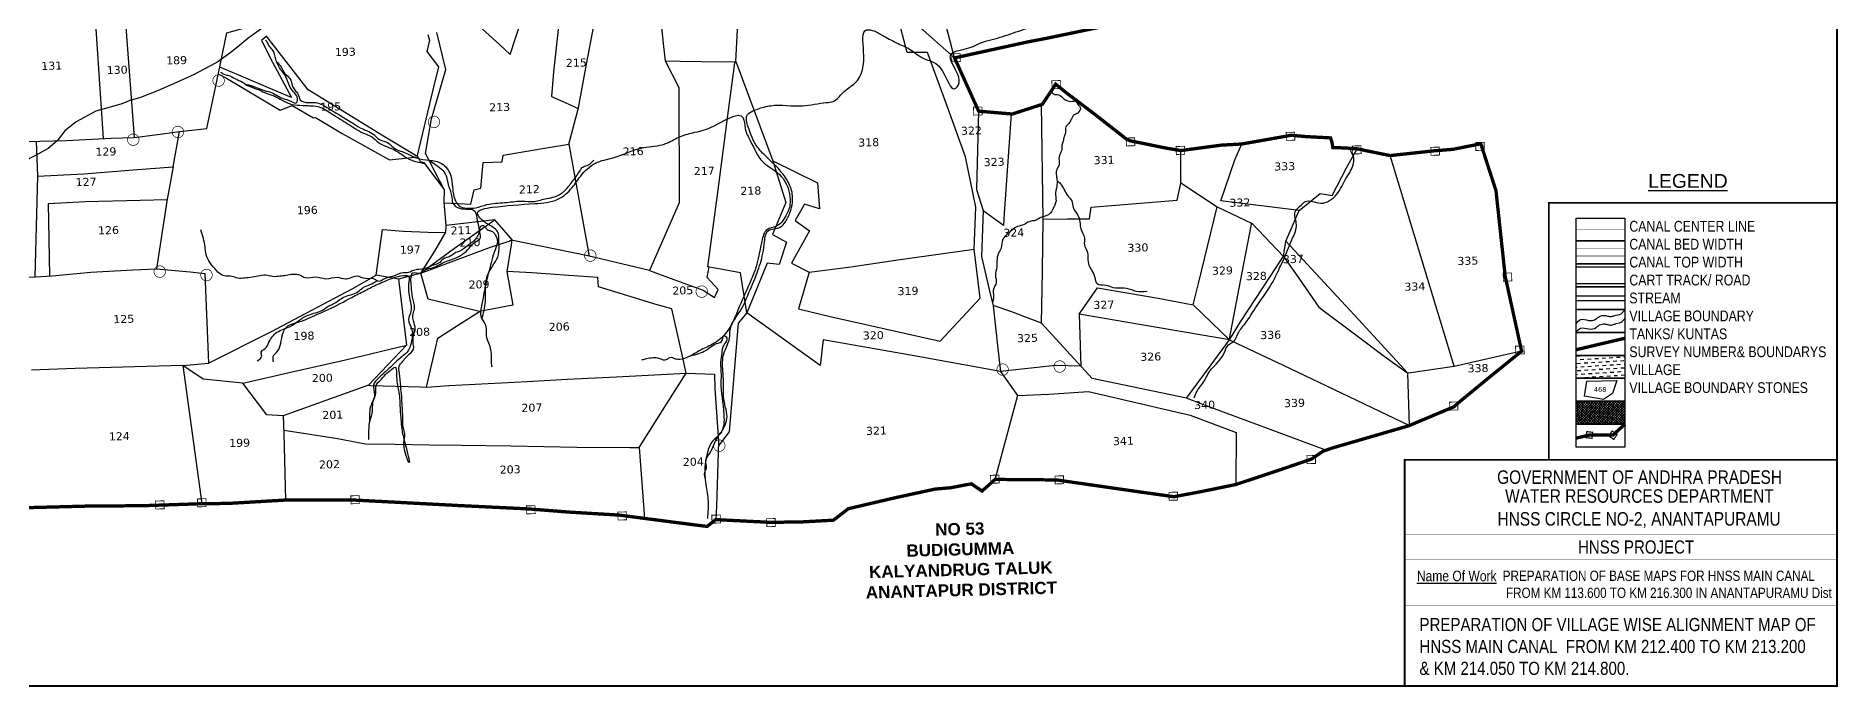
# Model space of a CAD drawing. Header units: inches. Extents: x 736579 to 743568, y 1629743 to 1634341.
# Drawn here: x 739225 to 743568, y 1629743 to 1631311 of the extents above; entities that cross this region are included whole.
import ezdxf
from ezdxf.enums import TextEntityAlignment as Align

# ---------------------------------------------------------------- set-up
doc = ezdxf.new("R2010")
doc.units = ezdxf.units.IN
doc.header["$MEASUREMENT"] = 0
doc.linetypes.add('ACAD_ISO02W100', pattern=[15, 12, -3])
doc.linetypes.add('HIDDEN2', pattern=[0.1875, 0.125, -0.0625])
for name, color, linetype in [('PLOT', 7, 'Continuous'), ('PLOT NO', 7, 'Continuous'), ('TANKS-STREAM', 4, 'Continuous'), ('VILLAGE BOUNDRY', 5, 'Continuous'), ('VILLAGE STONES', 240, 'Continuous')]:
    doc.layers.add(name, color=color, linetype=linetype)
doc.styles.add('A', font='arial.ttf')
doc.styles.add('ARIALN', font='ARIALN.TTF')
doc.styles.get("Standard").update_dxf_attribs({"font": 'verdana.ttf'})

msp = doc.modelspace()

# ---------------------------------------------------------------- hatches: boundary and pattern name
at = {"layer": 'PLOT'}
h = msp.add_hatch(dxfattribs=at)
h.set_pattern_fill('DASH', color=4, scale=70.062779, angle=3.5405, style=0)
h.set_pattern_definition([(3.5405362, (297043.107, 651934.43), (8.200293624, 9.28197001), [8.75784742, -8.75784742])])
h.paths.add_polyline_path([(742936.8, 1630541.8), (743054.4, 1630541.8), (743054.4, 1630486.6), (742936.8, 1630486.6)])
h = msp.add_hatch(dxfattribs=at)
h.set_pattern_fill('SACNCR', color=1, scale=47.058822, angle=1.5303, style=0)
h.set_pattern_definition([(46.53031993, (297043.1072, 651934.4304), (-3.201787516, 3.035164387), []), (46.53031993, (297046.2257, 651934.5137), (-3.201787516, 3.035164387), [0, -4.411764518])])
h.paths.add_polyline_path([(742936.8, 1630431.5), (743054.4, 1630431.5), (743054.4, 1630376.3), (742936.8, 1630376.3)])
at = {"layer": 'VILLAGE STONES'}
h = msp.add_hatch(color=256, dxfattribs=at)
edge = h.paths.add_edge_path(flags=16)
edge.add_arc((739664.7, 1631203.9), 13.2, -3.5324, 356.4676)
edge = h.paths.add_edge_path()
edge.add_arc((739664.7, 1631203.9), 14.8, -3.5324, 356.4676)
h = msp.add_hatch(color=256, dxfattribs=at)
edge = h.paths.add_edge_path(flags=16)
edge.add_arc((739566.7, 1631080.1), 13.2, -3.5324, 356.4676)
edge = h.paths.add_edge_path()
edge.add_arc((739566.7, 1631080.1), 14.8, -3.5324, 356.4676)
h = msp.add_hatch(color=256, dxfattribs=at)
edge = h.paths.add_edge_path(flags=16)
edge.add_arc((740183.8, 1631104.3), 13.2, -3.5324, 356.4676)
edge = h.paths.add_edge_path()
edge.add_arc((740183.8, 1631104.3), 14.8, -3.5324, 356.4676)
h = msp.add_hatch(color=256, dxfattribs=at)
edge = h.paths.add_edge_path(flags=16)
edge.add_arc((739459, 1631061.5), 13.2, -3.5324, 356.4676)
edge = h.paths.add_edge_path()
edge.add_arc((739459, 1631061.5), 14.8, -3.5324, 356.4676)
h = msp.add_hatch(color=256, dxfattribs=at)
edge = h.paths.add_edge_path(flags=16)
edge.add_arc((740560.5, 1630782.2), 13.2, -3.5324, 356.4676)
edge = h.paths.add_edge_path()
edge.add_arc((740560.5, 1630782.2), 14.8, -3.5324, 356.4676)
h = msp.add_hatch(color=256, dxfattribs=at)
edge = h.paths.add_edge_path(flags=16)
edge.add_arc((739522.9, 1630743.8), 13.2, -3.5324, 356.4676)
edge = h.paths.add_edge_path()
edge.add_arc((739522.9, 1630743.8), 14.8, -3.5324, 356.4676)
h = msp.add_hatch(color=256, dxfattribs=at)
edge = h.paths.add_edge_path(flags=16)
edge.add_arc((739635.6, 1630735.4), 13.2, -3.5324, 356.4676)
edge = h.paths.add_edge_path()
edge.add_arc((739635.6, 1630735.4), 14.8, -3.5324, 356.4676)
h = msp.add_hatch(color=256, dxfattribs=at)
edge = h.paths.add_edge_path(flags=16)
edge.add_arc((740829.3, 1630695.5), 13.2, -3.5324, 356.4676)
edge = h.paths.add_edge_path()
edge.add_arc((740829.3, 1630695.5), 14.8, -3.5324, 356.4676)
h = msp.add_hatch(color=256, dxfattribs=at)
edge = h.paths.add_edge_path(flags=16)
edge.add_arc((741554.4, 1630507.7), 13.2, -3.5324, 356.4676)
edge = h.paths.add_edge_path()
edge.add_arc((741554.4, 1630507.7), 14.8, -3.5324, 356.4676)
h = msp.add_hatch(color=256, dxfattribs=at)
edge = h.paths.add_edge_path(flags=16)
edge.add_arc((741692.1, 1630515), 13.2, -3.5324, 356.4676)
edge = h.paths.add_edge_path()
edge.add_arc((741692.1, 1630515), 14.8, -3.5324, 356.4676)
h = msp.add_hatch(color=256, dxfattribs=at)
edge = h.paths.add_edge_path(flags=16)
edge.add_arc((740871.5, 1630324.3), 13.2, -3.5324, 356.4676)
edge = h.paths.add_edge_path()
edge.add_arc((740871.5, 1630324.3), 14.8, -3.5324, 356.4676)

# ---------------------------------------------------------------- linework, layer by layer
at = {"layer": 'PLOT', "color": 5}
for points, const_width in [([(736581.7, 1629793.8), (736581.7, 1634230.2), (743565.5, 1634230.2), (743565.5, 1629793.8)], 4.65), ([(743054.4, 1630798.7), (742936.8, 1630798.7)], 1.15), ([(743054.4, 1630781.4), (742936.8, 1630781.4)], 1.15), ([(743565.5, 1629793.8), (743565.5, 1629745.5), (736581.7, 1629745.5), (736581.7, 1629793.8)], 4.65)]:
    msp.add_lwpolyline(points, dxfattribs=dict(at, const_width=const_width))
for points, const_width in [([(742870.9, 1630909.5), (743565.5, 1630909.5), (743565.5, 1630290.2), (742870.9, 1630290.2)], 4.43), ([(742523.5, 1630290.2), (743565.5, 1630290.2), (743565.5, 1629745.5), (742523.5, 1629745.5)], 4.65)]:
    msp.add_lwpolyline(points, close=True, dxfattribs=dict(at, const_width=const_width))
at = {"layer": 'PLOT'}
for points in [[(742936.8, 1630872.8), (743054.4, 1630872.8), (743054.4, 1630817.6), (742936.8, 1630817.6)], [(742936.8, 1630817.6), (743054.4, 1630817.6), (743054.4, 1630762.4), (742936.8, 1630762.4)], [(742936.8, 1630762.4), (743054.4, 1630762.4), (743054.4, 1630707.3), (742936.8, 1630707.3)], [(742936.8, 1630707.3), (743054.4, 1630707.3), (743054.4, 1630652.1), (742936.8, 1630652.1)], [(742936.8, 1630652.1), (743054.4, 1630652.1), (743054.4, 1630596.9), (742936.8, 1630596.9)], [(742936.8, 1630596.9), (743054.4, 1630596.9), (743054.4, 1630541.8), (742936.8, 1630541.8)], [(742936.8, 1630541.8), (743054.4, 1630541.8), (743054.4, 1630486.6), (742936.8, 1630486.6)], [(742936.8, 1630486.6), (743054.4, 1630486.6), (743054.4, 1630431.5), (742936.8, 1630431.5)], [(742936.8, 1630431.5), (743054.4, 1630431.5), (743054.4, 1630376.3), (742936.8, 1630376.3)], [(742936.8, 1630376.3), (743054.4, 1630376.3), (743054.4, 1630321.1), (742936.8, 1630321.1)]]:
    msp.add_lwpolyline(points, close=True, dxfattribs=at)
at = {"layer": 'PLOT', "color": 1, "linetype": 'HIDDEN2', "ltscale": 100, "const_width": 1.15}
msp.add_lwpolyline([(742936.8, 1630845.2), (743054.4, 1630845.2)], dxfattribs=at)
at = {"layer": 'PLOT', "color": 1, "const_width": 2.88}
for points in [[(743054.4, 1630755), (742936.8, 1630755)], [(743054.4, 1630714.7), (742936.8, 1630714.7)]]:
    msp.add_lwpolyline(points, dxfattribs=at)
at = {"layer": 'PLOT', "color": 6}
for points in [[(742936.8, 1630685.5), (743054.4, 1630685.5)], [(742936.8, 1630673.9), (743054.4, 1630673.9)]]:
    msp.add_lwpolyline(points, dxfattribs=at)
at = {"layer": 'PLOT'}
msp.add_lwpolyline([(742956.5, 1630443.8), (742962.5, 1630480.1), (743035.2, 1630481.7), (743024.7, 1630449.9), (743002.7, 1630435.3), (742956.5, 1630443.8)], dxfattribs=at)
at = {"layer": 'PLOT', "color": 1, "const_width": 2.88}
for points in [[(742962.3, 1630358.2), (742976.8, 1630356.6), (742975.2, 1630342.1), (742960.7, 1630343.7)], [(743015.4, 1630347.5), (743023.3, 1630359.8), (743035.6, 1630351.8), (743027.7, 1630339.5)]]:
    msp.add_lwpolyline(points, close=True, dxfattribs=at)
at = {"layer": 'PLOT', "lineweight": -3, "const_width": 0.776}
for points in [[(742523.3, 1630110.4), (743565.5, 1630110.4)], [(742523.3, 1630049.8), (743565.5, 1630049.8)], [(742523.3, 1629938.4), (743565.5, 1629938.4)]]:
    msp.add_lwpolyline(points, dxfattribs=at)
at = {"layer": 'PLOT', "color": 4}
for points in [[(742936.8, 1630618), (742947.6, 1630628.4), (742966.5, 1630626.2), (742985, 1630629.7), (742990.4, 1630634.1), (743002.8, 1630638.3), (743012.6, 1630636.7), (743022.3, 1630635.7), (743029.6, 1630638), (743044.9, 1630642.1), (743054.4, 1630652.1)], [(742936.8, 1630597.3), (742947.6, 1630607.7), (742966.5, 1630605.5), (742985, 1630609), (742990.4, 1630613.4), (743002.8, 1630617.7), (743012.6, 1630616.1), (743022.3, 1630615), (743029.6, 1630617.4), (743044.9, 1630621.5), (743054.4, 1630631.5)]]:
    msp.add_spline(points, degree=3, dxfattribs=at)
at = {"layer": 'PLOT NO'}
for points in [[(740392.6, 1631570.2), (740366.2, 1631554.3), (740288.6, 1631508.6), (740238.6, 1631441.2), (740211.5, 1631407.2), (740223.3, 1631397.2), (740275.5, 1631350.3), (740341.6, 1631291), (740367.1, 1631267), (740394.3, 1631348.1), (740394.1, 1631403.3), (740405, 1631445.1), (740363.4, 1631500.6), (740364.1, 1631526.7)], [(740726.1, 1631394.3), (740737.2, 1631285.7), (740740.9, 1631251.4), (740777, 1631250.8), (740880.3, 1631249), (740911.6, 1631249.5), (740915.5, 1631327), (740975.2, 1631459.6), (740991.8, 1631496.6), (741040, 1631554.7)], [(741349, 1631337.4), (741438.6, 1631258.5), (741399.8, 1631407.4), (741369.2, 1631497.9)], [(739133.2, 1631443.5), (739127.4, 1631258.3), (739119.7, 1631056.7), (739136.2, 1631056.1), (739233.9, 1631058.2), (739298.2, 1631059.5), (739405.7, 1631065), (739461.2, 1631066.9), (739511.7, 1631073.3), (739570.9, 1631080.8), (739636.7, 1631088.2), (739664.4, 1631221.7), (739684.5, 1631319), (739736.8, 1631333.3)], [(739387.5, 1631064.1), (739363.1, 1631424.7)], [(739435.1, 1631418.5), (739461.2, 1631066.9)], [(740209, 1630909), (740243.1, 1630907.7), (740272.4, 1630906.5), (740281.1, 1630940.8), (740297.1, 1630945), (740302.1, 1631006.5), (740348, 1631008.4), (740350.7, 1631024.1), (740460.1, 1631042.5), (740509, 1631050.7), (740531.8, 1631138), (740551.7, 1631243.5), (740569.8, 1631339.4), (740571.5, 1631349.7)], [(740484.7, 1631341.7), (740472.3, 1631224.6), (740466.9, 1631165.6), (740500.1, 1631150.7), (740531.6, 1631137)], [(740911.6, 1631249.5), (741000.5, 1631010.4), (741108.2, 1630957.9), (741112.9, 1630894.8), (741076.6, 1630905.8), (741054.8, 1630867.1), (741088.9, 1630842.3), (741045.5, 1630764), (741088.3, 1630742.1), (741188.3, 1630754.8), (741307.1, 1630773.2), (741486.1, 1630797.8), (741489.9, 1630898.6), (741465.3, 1631020.5), (741419.8, 1631144.9), (741373.6, 1631271.4), (741324.5, 1631271.7), (741300.9, 1631360.1)], [(740143.4, 1631023.7), (740141.1, 1631022.7), (740062.2, 1631070), (739880.5, 1631181.9), (739780.3, 1631310.6), (739767.8, 1631300.4), (739794.4, 1631248.4), (739840.2, 1631163.4), (739796.1, 1631181.9), (739713.2, 1631217.3), (739667.4, 1631236.5)], [(740169.4, 1631314.5), (740172.7, 1631301.1), (740166.9, 1631273.9), (740194.8, 1631236.7), (740181.2, 1631181.3), (740143.4, 1631023.7), (740150.5, 1631008.8), (740159.5, 1631006.6), (740209, 1630939.9), (740163.7, 1631028.1), (740177.7, 1631111.5), (740212.4, 1631230.3), (740190.4, 1631319.6)], [(739664, 1631219.8), (739683.8, 1631209.4), (739813.1, 1631132.7), (739841.8, 1631144.1), (739893.3, 1631114.3), (739898.5, 1631114.7), (739962.8, 1631076.4), (740076.9, 1631013.2), (740145, 1631020.3)], [(740740.9, 1631251.4), (740773.9, 1631187.4), (740774.5, 1630909.1), (740703.3, 1630746), (740761.9, 1630724.9), (740832.7, 1630698.7), (740860, 1630681.2), (740868.6, 1630700.6), (740842.2, 1630729.1), (740847.1, 1630754.8)], [(741738.9, 1630641.4), (741743.3, 1630516.1), (741682.1, 1630517.5), (741549.7, 1630503.1), (741341.3, 1630540.4), (741121.9, 1630579.7), (741114.9, 1630517.6), (740938.3, 1630644.3), (740922.3, 1630740.4), (740843.7, 1630755.4), (740868.5, 1630940.6), (740892.5, 1631119.9), (740909.1, 1631246.3), (740911.6, 1631249.5)], [(741496.6, 1631130.2), (741492.2, 1630974.1), (741491.2, 1630941.2), (741507.9, 1630890.9), (741503.6, 1630780.2), (741522.1, 1630700.8), (741531.8, 1630661.2), (741543.1, 1630558.5), (741549.7, 1630503.1), (741589.9, 1630445.4), (741666.2, 1630448.8), (741761.3, 1630455), (742006.6, 1630397.5), (742117.4, 1630355.7), (742116.6, 1630230.8)], [(741575, 1631123.5), (741558.4, 1630883.9), (741556.5, 1630855), (741507.9, 1630889.7)], [(741648.3, 1630619.6), (741650.7, 1630745.4), (741652.5, 1630869.9), (741648, 1631145.9)], [(739225.3, 1631058), (739228.1, 1630973.6), (739340, 1630979.6), (739458.9, 1630988.7), (739555.4, 1630996.1), (739570.9, 1631080.8)], [(740509, 1631050.7), (740557.9, 1630780.8)], [(741983.8, 1630957.9), (742071.5, 1630900), (742155.6, 1630859.5), (742231.8, 1630780.1), (742262.8, 1630735.8), (742316.4, 1630658.4), (742409, 1630588.8), (742473.8, 1630540.2), (742531.2, 1630498.9), (742412.5, 1630628.1), (742237.2, 1630817.3), (742269.1, 1630890.7), (742080.3, 1630914.1), (742113.8, 1631012.8), (742131.2, 1631051.1)], [(742269.1, 1630890.7), (742319.4, 1630932.1), (742348.9, 1630927.4), (742383.3, 1630993.5), (742409.1, 1631039.5)], [(739555.4, 1630996.1), (739540, 1630913.4), (739515.1, 1630750.3), (739596.5, 1630743), (739631.7, 1630739.4), (739640.7, 1630522.8), (739792.2, 1630599.8), (739986.5, 1630702.3), (740044.9, 1630734.9), (740059.5, 1630845.3), (740110, 1630841.2), (740168.7, 1630839), (740212.1, 1630837.5), (740213.6, 1630854.6), (740208.8, 1630910.7), (740209, 1630939.9)], [(741000.5, 1631010.4), (741031.8, 1630910.2), (740999.9, 1630832.7), (741033.5, 1630814.6), (741015.9, 1630760.7), (740987.2, 1630764.3), (740938.3, 1630644.3), (740917.3, 1630619.4), (740895.3, 1630357.9), (740869, 1630323.4)], [(741652.5, 1630869.9), (741710.4, 1630871), (741763.6, 1630870.9), (741767.8, 1630898.6), (741975.2, 1630915.6), (741983.8, 1630956.7), (741983.9, 1631035.3)], [(742643, 1630516.2), (742488.8, 1631023.2)], [(739228.1, 1630973.6), (739222.1, 1630731.3)], [(739257.7, 1630733.3), (739254.5, 1630908.1), (739343.1, 1630912.2), (739475.5, 1630915.6), (739540.6, 1630917.1)], [(740330.5, 1630868.7), (740323.3, 1630862.7), (740233.7, 1630799.3), (740151.8, 1630739.8), (740185.6, 1630792.9), (740212.2, 1630838.9)], [(740703.3, 1630746), (740554.7, 1630781.5), (740373.8, 1630818.5), (740330.5, 1630868.7), (740213.6, 1630854.6)], [(742152.1, 1630861.2), (742153.2, 1630857.7), (742130.7, 1630741.3), (742100.6, 1630582.1), (742101.2, 1630579.1), (742080.2, 1630599.1), (742013.6, 1630664), (742026.5, 1630715.3), (742071.5, 1630900)], [(740151.8, 1630739.8), (740319.9, 1630802.9), (740364.9, 1630817.1), (740371.6, 1630821.1), (740369.9, 1630808), (740359.8, 1630743.7), (740373.7, 1630662.9), (740293.5, 1630647.8), (740170, 1630677.3), (740151.8, 1630739.8), (740098.7, 1630725.3), (740044.9, 1630734.9)], [(741088.3, 1630742.1), (741062.3, 1630654), (741138.5, 1630635.9), (741403.9, 1630576.3), (741499.9, 1630679.8), (741486.1, 1630797.8)], [(742101.2, 1630579.1), (742127.7, 1630622.8), (742199.7, 1630732.4), (742231.4, 1630780.5), (742237.2, 1630817.3)], [(738839, 1630716.1), (738876, 1630717.3), (738961.6, 1630722.1), (739022.6, 1630727.4), (739098.1, 1630731.6), (739171.4, 1630731.7), (739206.1, 1630730.4), (739223.8, 1630731.4), (739263.7, 1630733.6), (739356.4, 1630742), (739457.9, 1630748.3), (739515.1, 1630750.3)], [(739821.7, 1630362.1), (739859.2, 1630356.1), (739951.5, 1630341.3), (740019.1, 1630329.1), (740090, 1630327.7), (740173.2, 1630326.1), (740249.4, 1630325.7), (740368.9, 1630323.7), (740528.4, 1630321), (740656.2, 1630320), (740678.4, 1630319.6), (740744.2, 1630424.7), (740791.9, 1630498.9), (740782.6, 1630540.1), (740757.4, 1630653.8), (740722.1, 1630663.7), (740619.8, 1630694.9), (740580.1, 1630707.4), (740578.8, 1630729.5), (740508.6, 1630734.6), (740420.9, 1630740.8), (740359.8, 1630743.7)], [(740098.7, 1630725.3), (740117.6, 1630566.2), (740026.4, 1630470.4), (739820.6, 1630396.6), (739781.1, 1630398.4), (739722.8, 1630475.2), (739627.9, 1630484.3), (739578.8, 1630517.3), (739640.7, 1630522.8)], [(742101.2, 1630579.1), (741856.1, 1630621), (741738.9, 1630641.4), (741783.4, 1630704.4), (741929, 1630679.9), (742013.6, 1630664)], [(740026.4, 1630470.4), (740031.7, 1630469.5), (740151.1, 1630466), (740165.6, 1630465.5), (740193.2, 1630583.6), (740231.7, 1630608.2), (740293.9, 1630647.9)], [(742333.6, 1630313.3), (742030.8, 1630426.2), (741998, 1630438.9), (741770.3, 1630486.5), (741648.3, 1630619.6), (741574.4, 1630647.8), (741531.6, 1630661.9)], [(739722.8, 1630475.2), (739834.5, 1630500.6), (739970.6, 1630531.3), (740117.6, 1630566.2)], [(741998, 1630438.9), (742054.8, 1630515.6), (742101.2, 1630579.1), (742119.8, 1630570.1), (742230.7, 1630518.3), (742334.8, 1630468.4), (742534.7, 1630372.7), (742531.2, 1630498.9), (742532.5, 1630500.2), (742643, 1630516.2), (742805.1, 1630553)], [(739578.8, 1630517.3), (739318.7, 1630510.1), (739214.1, 1630506.6)], [(739578.8, 1630517.3), (739624.7, 1630184.5)], [(740165.6, 1630465.5), (740220.6, 1630469.1), (740408.5, 1630479.3), (740504.9, 1630484.3), (740623.5, 1630490.4), (740791.9, 1630498.9), (740859.6, 1630496.7), (740861.1, 1630462.2), (740869.3, 1630334.6), (740865, 1630178.6), (740862.8, 1630146.2)], [(741589.9, 1630445.4), (741535.3, 1630242.2)], [(739820.6, 1630396.6), (739822, 1630353.9), (739825.6, 1630193.3)], [(740678.4, 1630319.6), (740690.9, 1630149.2)]]:
    msp.add_lwpolyline(points, dxfattribs=at)
at = {"layer": 'TANKS-STREAM'}
msp.add_lwpolyline([(739956.1, 1631427.6), (739924.4, 1631414.4), (739884.7, 1631393.3), (739844.2, 1631372), (739810.2, 1631353.1), (739775.5, 1631334.5), (739735.4, 1631305.6), (739710.3, 1631284.2), (739688.5, 1631267.6), (739660.8, 1631247.4), (739640.3, 1631236.8), (739605.7, 1631218.3), (739563, 1631199.1), (739517.3, 1631179.1), (739476.7, 1631162.9), (739451.9, 1631156), (739428.9, 1631147), (739369, 1631130.1), (739321.6, 1631104.8), (739294, 1631082.6), (739275.3, 1631059.1), (739254.1, 1631040.4), (739231, 1631027.4), (739201.5, 1631012.4)], dxfattribs=at)
for points in [[(740836.9, 1630247.4), (740836.5, 1630259.9), (740840.6, 1630270.3), (740838.8, 1630288.3), (740847.7, 1630304.8), (740869, 1630347.7), (740879, 1630361.5), (740890, 1630399.3), (740884.5, 1630424.3), (740881.1, 1630492.7), (740880.4, 1630536.5), (740891, 1630568.2), (740897.2, 1630588.8), (740897.2, 1630598.5), (740926, 1630655.5), (740937.2, 1630679.4), (740960.4, 1630734.8), (740975.2, 1630781.3), (740980, 1630809.5), (740989.8, 1630842.5), (741018.4, 1630850.5), (741030.9, 1630863.4), (741043, 1630889), (741047.5, 1630930.7), (741036.3, 1630961.8), (741016.3, 1630989.2), (740990, 1631015.6), (740963.6, 1631043.8), (740941, 1631092.7), (740938.2, 1631119.2), (740963.6, 1631135.1), (740995.6, 1631143.4), (741072.1, 1631143), (741129.9, 1631151), (741145.8, 1631153.6), (741169.4, 1631174.7), (741198.1, 1631197.6), (741219.4, 1631274.4), (741226.7, 1631326), (741244.7, 1631323.3), (741268.5, 1631310.9), (741302.9, 1631293), (741333.8, 1631277.2), (741366, 1631256.3), (741387.4, 1631248.4), (741425.3, 1631196.3), (741437.7, 1631183.8), (741444.6, 1631188.8), (741437.8, 1631236.6), (741429.5, 1631266.5), (741456.1, 1631278.3), (741478.4, 1631284.2), (741498.2, 1631293.2), (741548.2, 1631308.1), (741599.7, 1631325.4), (741672.4, 1631345.9), (741728.7, 1631365.7), (741765.8, 1631386.7), (741790.9, 1631407.6), (741824.6, 1631451.6), (741837.4, 1631482.4), (741848.3, 1631526.5), (741854.1, 1631555.2), (741863.7, 1631587), (741871.9, 1631597.8), (741908.8, 1631620.7), (741943.7, 1631636.8), (741976, 1631661.7)], [(739730.1, 1631195), (739744.9, 1631191.3), (739770.6, 1631181.4), (739790, 1631175.8), (739818.9, 1631161.1), (739840.8, 1631153.5), (739851.8, 1631149.9), (739854.8, 1631156.5), (739839.6, 1631183.7), (739825.9, 1631215), (739815.8, 1631228.1), (739802.7, 1631255.2), (739794.5, 1631278), (739786.7, 1631287.2), (739782, 1631296.6), (739777.7, 1631301.4)], [(739669.6, 1631224.5), (739677.4, 1631219.4), (739686.8, 1631216.6), (739705.6, 1631208.4), (739722, 1631199.8), (739739, 1631190.1), (739762.7, 1631181.2), (739780.8, 1631172.8), (739800.2, 1631166.2), (739817.6, 1631156.6), (739841.2, 1631146.6), (739867.4, 1631144.2), (739883.5, 1631143.3), (739903.7, 1631141.4), (739939.8, 1631122.3), (739975.8, 1631099.9), (740013.6, 1631077.5), (740033.7, 1631068), (740050.1, 1631055), (740092.3, 1631034.9), (740118.7, 1631017.6), (740142.7, 1631008.2), (740161.2, 1631004.4)], [(739804.5, 1631249.4), (739815.3, 1631236.8), (739824.4, 1631220.5), (739836.2, 1631209.2), (739843.2, 1631189.9), (739849.3, 1631179.9), (739856.1, 1631171.6), (739861.2, 1631157.5), (739882.3, 1631151.2), (739899.6, 1631150.7), (739929.4, 1631137.2), (739954.3, 1631121.8), (739985.7, 1631102.9), (740005.9, 1631090.3), (740022.5, 1631083), (740038.6, 1631073.9), (740052.3, 1631061.7), (740073, 1631054.1), (740085.2, 1631043.1), (740114.6, 1631030), (740141.9, 1631017.6), (740172, 1631012), (740202.2, 1631004.3), (740224.4, 1630974.5), (740228.5, 1630946.4), (740236.3, 1630912.7), (740244.3, 1630902.2), (740262.3, 1630896.6), (740284.2, 1630897.5), (740311.6, 1630905.1), (740354.1, 1630909.9), (740395, 1630913.3), (740425.8, 1630912.9), (740455.5, 1630919.9), (740475.3, 1630924.1), (740499.7, 1630939.5), (740518, 1630961.8), (740534.9, 1630985.2), (740544.1, 1630996.4), (740556, 1631000.7), (740568.9, 1631012)], [(741671.6, 1631178.8), (741677.3, 1631171.6), (741689.3, 1631169.7), (741702.1, 1631159.9), (741722.8, 1631154.1), (741728.6, 1631154.7), (741736.8, 1631145.1), (741741.7, 1631138.9), (741735.3, 1631125.5), (741726.4, 1631121.1), (741722, 1631115.1), (741718.2, 1631107), (741712.5, 1631098.8), (741706.8, 1631092.5), (741705.6, 1631077.9), (741702.7, 1631069), (741700.2, 1631058), (741697.3, 1631048.2), (741696.3, 1631034.9), (741690.5, 1631020.5), (741690.8, 1631002.4), (741684.2, 1630987.7), (741684, 1630974.2), (741685.7, 1630962.6), (741684.9, 1630949.7), (741682, 1630928.3), (741683.1, 1630914.4), (741675, 1630893.6), (741668.4, 1630883.3), (741652.4, 1630875.9), (741645.1, 1630873.3), (741635, 1630867.6), (741618, 1630863.8), (741606.6, 1630857.4), (741590, 1630852), (741567.3, 1630835), (741555.3, 1630821.6), (741550.7, 1630800.2), (741544.2, 1630787.9), (741540.7, 1630768.4), (741540.2, 1630754), (741537, 1630734.8), (741539, 1630716.9), (741532.3, 1630701.6), (741532.6, 1630685.2), (741530.2, 1630667.8)], [(740299.4, 1630629.6), (740307.9, 1630671.7), (740308.1, 1630710.9), (740315.1, 1630740), (740339.3, 1630784.6), (740340.5, 1630814.1), (740336.7, 1630840.3), (740326.2, 1630850.3), (740315.1, 1630856.9), (740302.9, 1630865.3), (740289.8, 1630887.5), (740299.5, 1630893.3), (740324.6, 1630898.6), (740427.1, 1630907.6), (740482.2, 1630917.8), (740516.9, 1630946.2), (740537.5, 1630973.9), (740573.3, 1631005.1), (740615.9, 1631018), (740689.4, 1631042.5), (740740.4, 1631051.3), (740774.1, 1631067.6), (740807.9, 1631078.2), (740848.9, 1631089.9), (740929.3, 1631114.1), (740933.9, 1631088.2), (740946.1, 1631059.4), (740977, 1631007.5), (741016.4, 1630977.9), (741040.8, 1630931.3), (741041.9, 1630905), (741032, 1630878), (741008.1, 1630852.6), (740987.4, 1630845.4), (740974, 1630816.8), (740971.2, 1630802.9), (740966.6, 1630782.4), (740960.2, 1630755.4), (740948.4, 1630724.4), (740919.7, 1630658.9), (740886.7, 1630594.7), (740855, 1630568.5), (740824.3, 1630553.5), (740799.1, 1630539.1), (740776.4, 1630532.2), (740766.1, 1630533.1), (740752.6, 1630536.3), (740740.2, 1630530.1), (740734.3, 1630531.5), (740723.1, 1630535.2), (740692.5, 1630532.4), (740683.9, 1630530.2)], [(742015.7, 1630439.4), (742023.1, 1630455.4), (742041.6, 1630482.1), (742048.9, 1630496.4), (742088.2, 1630547.1), (742098.9, 1630567.4), (742110.5, 1630574.6), (742121.1, 1630593.4), (742137.2, 1630616.4), (742168, 1630662.3), (742206.3, 1630720.2), (742219.2, 1630746.5), (742233.7, 1630777.4), (742253.4, 1630824.7), (742262.7, 1630856.2), (742259.7, 1630888), (742274.5, 1630904.5), (742283.8, 1630912.2), (742321, 1630908.7), (742359.8, 1630930), (742381.9, 1630967.6), (742398.7, 1630998.4), (742399.5, 1631022.4), (742393.5, 1631035.5), (742393.3, 1631044.2)], [(740172, 1631012), (740184, 1631003.9), (740201.6, 1630990.7), (740213, 1630974.4), (740218.4, 1630952.8), (740226.3, 1630927.2), (740229.6, 1630908.2), (740245.2, 1630896.3), (740282.4, 1630889.2), (740288.3, 1630865.8), (740291.9, 1630849.3), (740291.9, 1630837.6), (740276.3, 1630814.8), (740265.2, 1630806.8), (740244.6, 1630792.2), (740234.4, 1630788.4), (740222.4, 1630780.3), (740205.9, 1630773.9), (740194.8, 1630763.7), (740185.4, 1630760.4), (740173.3, 1630755.4), (740147.6, 1630748.9), (740134.7, 1630746.5), (740122.5, 1630741.3), (740110.7, 1630741), (740084.1, 1630732.2), (740066.5, 1630727.2), (740047.1, 1630721.1), (740043.6, 1630724.2), (740019.5, 1630726.7), (739998.4, 1630732.3), (739981.7, 1630727.6), (739970.5, 1630725.4), (739951.3, 1630729.2), (739923.2, 1630725.8), (739898.7, 1630730.5), (739873.4, 1630728.5), (739861.8, 1630734.4), (739827, 1630734.2), (739812.4, 1630732.4), (739794.9, 1630731.8), (739782.4, 1630734.4), (739746.6, 1630730.4), (739726.8, 1630728), (739710.8, 1630727.9), (739697.2, 1630732), (739678.7, 1630733.5), (739655.3, 1630750.9), (739633.6, 1630789.6), (739632.3, 1630802.9), (739621.6, 1630844)], [(741685.6, 1630963.5), (741694, 1630955), (741711.7, 1630926.2), (741721, 1630914.1), (741724.7, 1630897.8), (741737.2, 1630876.3), (741741.1, 1630859.1), (741742.8, 1630847), (741751.9, 1630824.6), (741751.6, 1630808.2), (741757.7, 1630793.7), (741762.3, 1630759.1), (741768.8, 1630747.4), (741776.4, 1630729.4), (741782.2, 1630714.8), (741802.8, 1630711.3), (741820.4, 1630705.7), (741847.2, 1630704.3), (741870.4, 1630698.5), (741876, 1630696.6), (741902.6, 1630696.9)], [(739797.4, 1630526), (739797.4, 1630541.6), (739806.9, 1630551.7), (739814.4, 1630571.2), (739819.9, 1630594.7), (739825.2, 1630606.7), (739860.3, 1630623.1), (739885.6, 1630633.1), (739907.3, 1630642.7), (739928.6, 1630652.2), (739986, 1630681.6), (740017.7, 1630698.2), (740048.6, 1630713.3), (740083.8, 1630727.9), (740111.1, 1630734.5), (740123.2, 1630732), (740123.6, 1630720.2), (740122.2, 1630708.2), (740128, 1630664.2), (740128.4, 1630648.6), (740122.7, 1630628), (740130.4, 1630604.5), (740127.8, 1630567.9), (740122.8, 1630554.1), (740107, 1630539.3), (740082.7, 1630517.2), (740051.5, 1630488.5), (740037.8, 1630469.3), (740040.6, 1630448), (740030.8, 1630418.4), (740028.6, 1630396.9), (740027.9, 1630379.7), (740026.5, 1630367.8), (740026.4, 1630339.8), (740029, 1630381.3), (740035.8, 1630407.8), (740036.7, 1630428.1), (740043.9, 1630452), (740044.4, 1630469.1), (740057.3, 1630484.5), (740070.2, 1630499.4), (740086.5, 1630511.8), (740089.2, 1630513.6), (740093.4, 1630495.6), (740095.3, 1630473.9), (740100.9, 1630439), (740102, 1630414.4), (740104.4, 1630382.1), (740106.9, 1630360.5), (740114.8, 1630327.2), (740124.3, 1630283.5), (740111.6, 1630337.4), (740113.5, 1630345.4), (740108.7, 1630374.6), (740108.8, 1630392), (740107.3, 1630420), (740106.1, 1630442.8), (740103.6, 1630467.4), (740100.4, 1630499.1), (740099.6, 1630515.3), (740104.7, 1630523.1), (740113, 1630533.2), (740120, 1630541), (740134.5, 1630557.2), (740133.5, 1630574.9), (740136.1, 1630594.7), (740138.5, 1630605.7), (740134.5, 1630625.1), (740133.5, 1630641.9), (740137.2, 1630656.1), (740135.4, 1630668.9), (740130.2, 1630695.7), (740129, 1630711.3), (740129.4, 1630733.7), (740132.9, 1630740.9), (740151.8, 1630739.8), (740161.5, 1630746.9), (740175.5, 1630751.9), (740192.5, 1630758.2), (740207, 1630765.7), (740233.6, 1630775.6), (740268.5, 1630800), (740282.2, 1630814.6), (740295.2, 1630823.2), (740297.1, 1630853), (740303.1, 1630854.7), (740311.8, 1630845.2), (740322.1, 1630841.5), (740331.3, 1630832.4), (740336.6, 1630816.3), (740331.1, 1630796), (740316.7, 1630746.6), (740306.3, 1630702.1), (740302.4, 1630680.7), (740299.2, 1630665), (740297.9, 1630632.8), (740309.2, 1630611.8), (740309.8, 1630588.9), (740315.3, 1630571.9), (740321.9, 1630537.4), (740322.4, 1630518), (740323.2, 1630514.6)], [(739757.6, 1630528.8), (739768.6, 1630540), (739767.3, 1630549.4), (739776.7, 1630558.6), (739786.2, 1630574.1), (739805.2, 1630597.4), (739837.3, 1630611.8), (739857.3, 1630625.2), (739881.2, 1630638.9), (739916.4, 1630651.7), (739930.4, 1630661), (739941, 1630665.7), (739966.6, 1630682.3), (740000.1, 1630694.7), (740014.1, 1630706), (740029.6, 1630712.6), (740046.4, 1630721.6)], [(740802.3, 1630540.8), (740839.6, 1630554.3), (740864.6, 1630570.1), (740879.4, 1630579.2), (740881.9, 1630589.3), (740888.2, 1630586.3), (740880.6, 1630563.8), (740877.6, 1630548.2), (740874.8, 1630525.8), (740875.8, 1630495.4), (740875.5, 1630478.8), (740882.5, 1630399.6), (740874, 1630353), (740856.1, 1630336.1), (740842.8, 1630307.3), (740838, 1630235.6), (740844.1, 1630195.3), (740842.9, 1630148.6)]]:
    msp.add_spline(points, degree=3, dxfattribs=at)
at = {"layer": 'VILLAGE BOUNDRY', "linetype": 'ACAD_ISO02W100', "ltscale": 2, "const_width": 8}
for points in [[(741821.3, 1631339.3), (741658.5, 1631305.3), (741615.8, 1631297.2), (741438.6, 1631258.5), (741496.6, 1631130.2), (741577.4, 1631123.3), (741650, 1631146.6), (741674.2, 1631182.7), (741682.2, 1631195.3), (741707.8, 1631174.5), (741770.1, 1631127.6), (741852.8, 1631062.9), (741861.3, 1631058.9), (741950.6, 1631040.8), (741983.9, 1631035.3), (742081.4, 1631048.3), (742131.2, 1631051.1), (742236, 1631069.6), (742248.8, 1631072.2), (742286.1, 1631068.9), (742344.9, 1631065.8), (742348.3, 1631054.7), (742350.4, 1631042.3), (742376.7, 1631041.7), (742408, 1631039.7), (742461.9, 1631028.5), (742488.8, 1631023.2), (742594.6, 1631034.7), (742639.3, 1631038.2), (742706.9, 1631051.6), (742743.5, 1630938.8), (742765.8, 1630732.1), (742805.3, 1630552), (742733.2, 1630493.7), (742657.5, 1630431.5), (742642.2, 1630418.1), (742532.6, 1630372.1), (742348.5, 1630318.6), (742326.3, 1630310.8), (742299, 1630292.1), (742224.2, 1630266.6), (742116.6, 1630230.8), (742032, 1630213.5), (741967.4, 1630201.4), (741886.1, 1630212.8), (741701.1, 1630239.4), (741685.2, 1630241.8), (741536.2, 1630243.1), (741504.8, 1630215), (741479, 1630232.5), (741429.1, 1630223), (741391.9, 1630219.8), (741296.2, 1630199.1), (741182.4, 1630172.5), (741146.8, 1630144.9), (741072.6, 1630140.8), (740996.5, 1630139.6), (740862.8, 1630146.2), (740842.3, 1630129.8), (740765.3, 1630139.5), (740670.3, 1630151.9), (740630.8, 1630157.1), (740510, 1630164.3), (740410.7, 1630172.1), (740246.4, 1630180), (739994.5, 1630193.2), (739826.9, 1630193.4), (739689.5, 1630185.3), (739623.1, 1630184.5), (739484.3, 1630179.8), (739344.6, 1630178.7), (739207.5, 1630175.1)], [(742936.8, 1630555.5), (743054.4, 1630583.2)], [(742936.8, 1630342.5), (742969.3, 1630350.2), (743025.6, 1630350.2), (743054.4, 1630376.3)]]:
    msp.add_lwpolyline(points, dxfattribs=at)
at = {"layer": 'VILLAGE STONES', "const_width": 1.96}
for points in [[(741432, 1631249.2), (741452.4, 1631249.7), (741451.9, 1631268.9), (741431.5, 1631268.4)], [(741673.5, 1631184.3), (741693.9, 1631184.8), (741693.4, 1631204), (741673, 1631203.5)], [(741484.7, 1631120.7), (741505.1, 1631121.2), (741504.6, 1631140.4), (741484.2, 1631139.9)], [(742238.4, 1631059.8), (742258.8, 1631060.3), (742258.3, 1631079.5), (742237.9, 1631079)], [(741852.9, 1631046.4), (741873.3, 1631046.9), (741872.8, 1631066.1), (741852.4, 1631065.6)], [(741973, 1631025.8), (741993.4, 1631026.3), (741992.9, 1631045.5), (741972.5, 1631045)], [(742398.1, 1631027.1), (742418.5, 1631027.7), (742418, 1631046.9), (742397.6, 1631046.3)], [(742587.1, 1631023.8), (742607.5, 1631024.4), (742607, 1631043.6), (742586.6, 1631043.1)], [(742695, 1631035.4), (742715.4, 1631036), (742714.9, 1631055.2), (742694.5, 1631054.6)], [(742761.3, 1630720.7), (742781.7, 1630721.2), (742781.2, 1630740.4), (742760.8, 1630739.9)], [(742791.1, 1630544.8), (742811.5, 1630545.4), (742811, 1630564.6), (742790.6, 1630564)], [(742631.4, 1630410), (742651.8, 1630410.5), (742651.3, 1630429.7), (742631, 1630429.2)], [(742288.3, 1630281), (742308.7, 1630281.5), (742308.2, 1630300.7), (742287.8, 1630300.2)], [(741525.8, 1630233.8), (741546.2, 1630234.3), (741545.7, 1630253.5), (741525.3, 1630253)], [(741681.2, 1630232.1), (741701.6, 1630232.7), (741701.1, 1630251.9), (741680.7, 1630251.3)], [(741956, 1630192.8), (741976.4, 1630193.3), (741975.9, 1630212.5), (741955.5, 1630212)], [(739513.3, 1630171.8), (739533.6, 1630172.3), (739533.1, 1630191.5), (739512.8, 1630191)], [(739614.2, 1630176.9), (739634.6, 1630177.5), (739634.1, 1630196.7), (739613.7, 1630196.1)], [(739983.8, 1630184.3), (740004.1, 1630184.9), (740003.6, 1630204.1), (739983.3, 1630203.5)], [(740407.2, 1630160.1), (740427.6, 1630160.6), (740427.1, 1630179.8), (740406.7, 1630179.3)], [(740627.4, 1630145.2), (740647.8, 1630145.7), (740647.3, 1630164.9), (740626.9, 1630164.4)], [(740853.9, 1630137.6), (740874.3, 1630138.1), (740873.8, 1630157.3), (740853.4, 1630156.8)], [(740986.2, 1630129.1), (741006.6, 1630129.7), (741006.1, 1630148.9), (740985.7, 1630148.3)]]:
    msp.add_lwpolyline(points, close=True, dxfattribs=at)

# ---------------------------------------------------------------- texts
at = {"layer": 'PLOT', "extrusion": (0.000201441, 0.004807, 0.999988), "style": 'A'}
msp.add_text('%%ULEGEND', height=33.32, rotation=359.9999, dxfattribs=at).set_placement((743206.2, 1630942.6, 7989.5), align=Align.MIDDLE)
at = {"layer": 'PLOT'}
msp.add_text('468', height=11.53, rotation=358.6877, dxfattribs=at).set_placement((742994.5, 1630460), align=Align.MIDDLE_CENTER)
at = {"layer": 'PLOT', "extrusion": (0.000201441, 0.004807, 0.999988), "style": 'ARIALN'}
for s, height, p in [('GOVERNMENT OF ANDHRA PRADESH ', 32.504, (742746.2, 1630212.9, 7980.9)), ('WATER RESOURCES DEPARTMENT  ', 32.504, (742765.6, 1630167.3, 7980.3)), ('HNSS CIRCLE NO-2, ANANTAPURAMU', 32.504, (742747.2, 1630112.2, 7980)), ('HNSS PROJECT', 31.654, (742941.1, 1630044.9, 7981.4)), ('%%UName Of Work', 25.347, (742552.9, 1629978.3, 7981.8))]:
    msp.add_text(s, height=height, rotation=359.9999, dxfattribs=at).set_placement(p)
at = {"layer": 'PLOT', "extrusion": (0.000201441, 0.004807, 0.999988), "attachment_point": 1, "text_direction": (1, -1e-06, -0.000201), "style": 'ARIALN'}
for s, insert, char_height, width in [('CANAL CENTER LINE \\PCANAL BED WIDTH {\\H1.5288x; }\\PCANAL TOP WIDTH {\\H1.3525x; }\\PCART TRACK/ ROAD{\\H1.4113x; }\\PSTREAM {\\H1.3917x; }\\PVILLAGE BOUNDARY{\\H1.3982x; }\\PTANKS/ KUNTAS{\\H1.3961x; }\\PSURVEY NUMBER& BOUNDARYS{\\H1.3968x; }\\PVILLAGE{\\H1.3966x; }\\PVILLAGE BOUNDARY STONES{\\H1.3966x; }', (743065, 1630865.9), 25.91, 543.227), ('PREPARATION OF BASE MAPS FOR HNSS MAIN CANAL\\P FROM KM 113.600 TO KM 216.300 IN ANANTAPURAMU Dist', (742759.8, 1630023.2, -2.8), 24.578, 793.357), ('PREPARATION OF VILLAGE WISE ALIGNMENT MAP OF HNSS MAIN CANAL  FROM KM {\\C1;212.400} TO KM {\\C1;213.200 & }KM {\\C1;214.050} TO KM {\\C1;214.800.}', (742559.2, 1629909.3, -3.7), 31.6539, 955.101)]:
    msp.add_mtext(s, dxfattribs=dict(at, insert=insert, char_height=char_height, width=width))
at = {"layer": 'PLOT NO'}
for s, p in [('189', (739563.5, 1631252.8)), ('193', (739970.1, 1631273)), ('215', (740527, 1631247)), ('131', (739262.7, 1631239.7)), ('130', (739420.3, 1631229.7)), ('195', (739934.9, 1631141.3)), ('213', (740342.1, 1631139.9)), ('322', (741479.3, 1631083.4)), ('129', (739393.1, 1631032.8)), ('216', (740664, 1631033.6)), ('318', (741231.6, 1631055.1)), ('217', (740835.2, 1630986.3)), ('323', (741534, 1631007.9)), ('331', (741799.1, 1631012.5)), ('333', (742234.3, 1630997.5)), ('127', (739345.4, 1630959.8)), ('212', (740413.7, 1630941.9)), ('218', (740947.5, 1630938.6)), ('332', (742126.3, 1630910)), ('196', (739878.5, 1630891.9)), ('126', (739399.4, 1630843.5)), ('211', (740249.2, 1630843.2)), ('210', (740270.6, 1630814.2)), ('324', (741581.3, 1630837.7)), ('197', (740126.7, 1630796.7)), ('330', (741880.5, 1630801.5)), ('337', (742255.2, 1630774)), ('335', (742675.8, 1630769.8)), ('329', (742084.3, 1630746.3)), ('328', (742166, 1630733)), ('209', (740292.5, 1630712.9)), ('205', (740783.5, 1630698.4)), ('319', (741326.4, 1630697.2)), ('334', (742548, 1630707.9)), ('327', (741798.4, 1630663.9)), ('125', (739436.3, 1630629.6)), ('208', (740149.1, 1630598.5)), ('206', (740485.7, 1630611)), ('336', (742200.5, 1630591.3)), ('198', (739870.5, 1630589.2)), ('320', (741242.7, 1630590.3)), ('325', (741614.3, 1630583.7)), ('326', (741911.4, 1630538.9)), ('338', (742700.3, 1630511.1)), ('200', (739914.7, 1630487.7)), ('340', (742041.3, 1630422.8)), ('339', (742257.9, 1630427.3)), ('201', (739940, 1630398.8)), ('207', (740419.8, 1630416)), ('124', (739425.3, 1630347)), ('199', (739715.4, 1630331.2)), ('321', (741250.3, 1630360.5)), ('341', (741845.5, 1630335.8)), ('202', (739932, 1630279.5)), ('203', (740367.5, 1630267.1)), ('204', (740808.9, 1630285.7))]:
    msp.add_text(s, height=19.29, rotation=1.4744, dxfattribs=at).set_placement(p, align=Align.MIDDLE_CENTER)
at = {"layer": 'VILLAGE STONES', "insert": (741450.8, 1630138.4), "char_height": 29.402, "width": 478.182, "attachment_point": 2, "rotation": 1.4744}
msp.add_mtext('{\\fArial|b1|i0|c0|p34;NO 53\\PBUDIGUMMA \\PKALYANDRUG TALUK \\PANANTAPUR DISTRICT}', dxfattribs=at)

doc.saveas('drawing.dxf')
